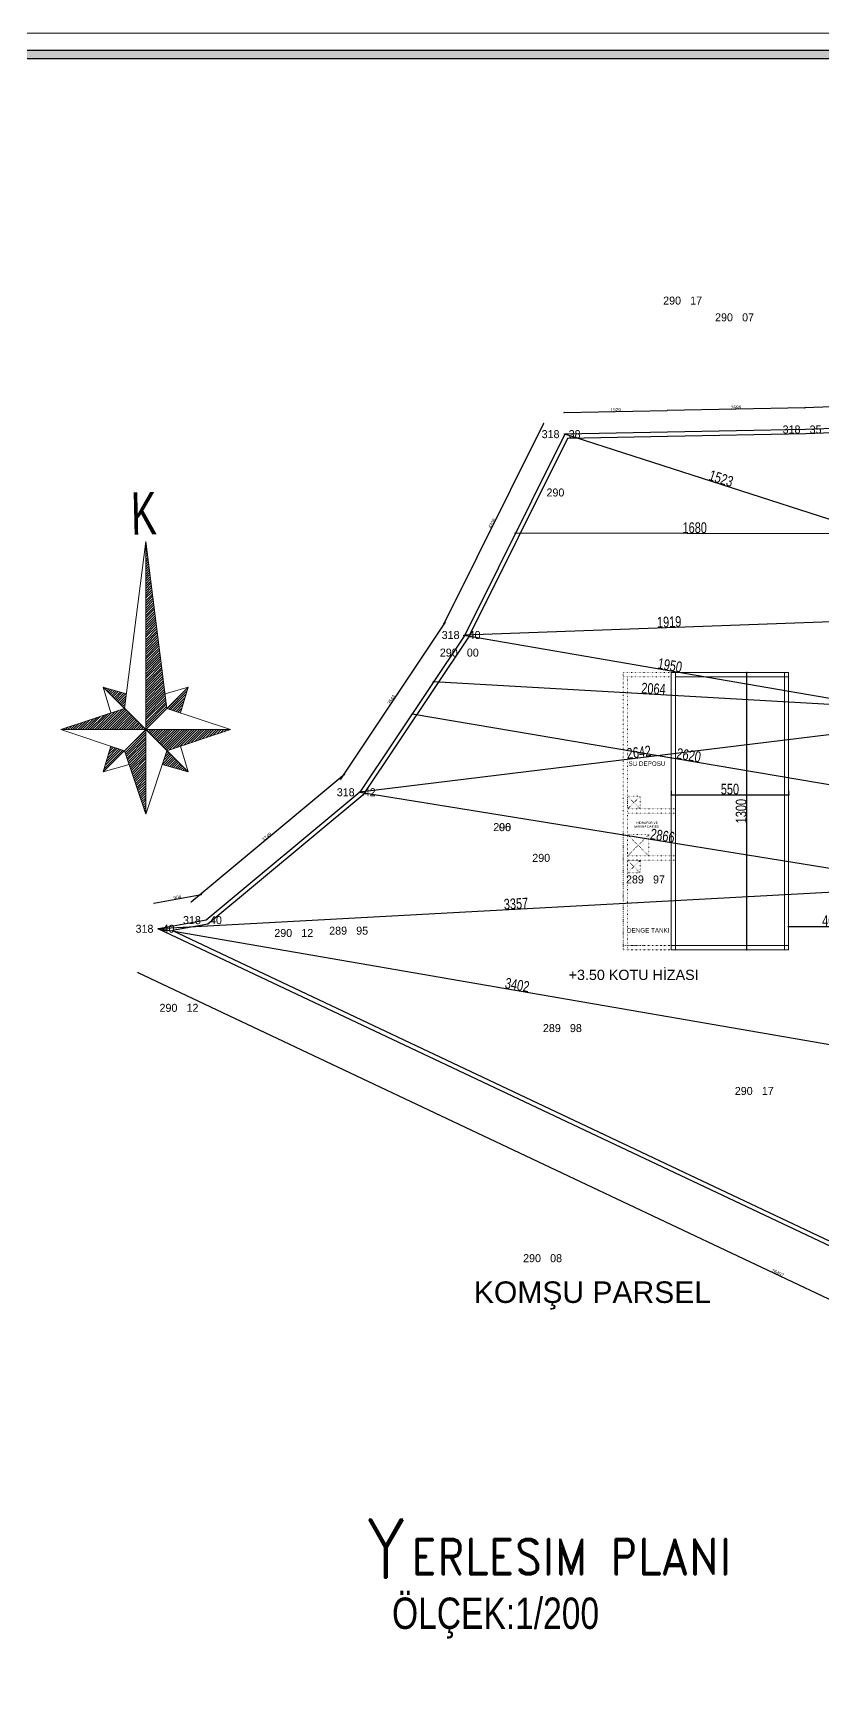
# Model space of a CAD drawing. Extents: x 775040 to 808375, y 4159409 to 4163651.
# Drawn here: x 777824 to 778749, y 4161349 to 4163289 of the extents above; entities that cross this region are included whole.
import ezdxf

# ---------------------------------------------------------------- set-up
doc = ezdxf.new("R2010")
doc.units = 0
doc.header["$MEASUREMENT"] = 0
doc.header["$PDMODE"] = 3
for name, pattern in [('ACAD_ISO03W100', [30, 12, -18]), ('ACAD_ISO07W100', [3, 0, -3]), ('DUZ', [500, 500])]:
    doc.linetypes.add(name, pattern=pattern)
doc.layers.get('0').update_dxf_attribs({"linetype": 'DUZ'})
for name, color, linetype, lineweight in [('KALIN', 30, 'Continuous', 18), ('NKOT', 1, 'Continuous', 0), ('Z_antet', 31, 'Continuous', 30), ('Z_dış ölçü', 115, 'Continuous', 25), ('Z_g4', 4, 'Continuous', 15), ('Z_iç ölçü dikey', 111, 'Continuous', 25), ('Z_iç ölçü yatay', 75, 'Continuous', 20), ('Z_kuzey', 192, 'Continuous', 20), ('Z_yazı', 4, 'Continuous', 20)]:
    doc.layers.add(name, color=color, linetype=linetype, lineweight=lineweight)
doc.layers.add('YAZI', color=3, linetype='Continuous')
doc.styles.add('50', font='swisscl.ttf', dxfattribs={"height": 50})
doc.styles.add('ARIAL', font='ariblk.ttf', dxfattribs={"height": 1})
doc.styles.add('KaanText', font='arial.ttf', dxfattribs={"width": 0.6, "height": 20})
doc.styles.add('OLCU', font='stylu.ttf', dxfattribs={"oblique": 20, "height": 10})
doc.styles.add('ROMAND', font='romand', dxfattribs={"height": 0.006})
doc.styles.add('yazı', font='stylu.ttf', dxfattribs={"width": 0.8})
doc.dimstyles.new('dış ölçü', dxfattribs={"dimtxt": 10, "dimasz": 6, "dimexe": 0, "dimexo": 20, "dimgap": 1, "dimtad": 1, "dimdec": 0, "dimdsep": 46, "dimtxsty": 'OLCU', "dimblk": 'SMALL', "dimcen": 2.5, "dimadec": 0, "dimazin": 0, "dimtfac": 1, "dimtdec": 0, "dimtofl": 0, "dimtmove": 0, "dimatfit": 3, "dimldrblk": 'SMALL', "dimfxl": 0, "dimtolj": 1, "dimtzin": 0, "dimarcsym": 0})
doc.dimstyles.new('ölçü 200', dxfattribs={"dimscale": 4, "dimtxt": 4, "dimasz": 2, "dimexe": 0.1, "dimexo": 0.2, "dimgap": 0.05, "dimtad": 1, "dimdec": 0, "dimlfac": 4, "dimzin": 9, "dimdsep": 46, "dimtxsty": 'Standard', "dimblk1": 'ARCHTICK', "dimblk2": 'ARCHTICK', "dimsah": 1, "dimcen": 0, "dimadec": 0, "dimazin": 0, "dimtfac": 1, "dimtdec": 0, "dimtix": 1, "dimtofl": 0, "dimtmove": 1, "dimatfit": 3, "dimldrblk": 'ARCHTICK', "dimfxl": 0, "dimtolj": 1, "dimtzin": 0, "dimarcsym": 0})

# ---------------------------------------------------------------- blocks, each defined once
blk = doc.blocks.new('_ARCHTICK')
at = {"color": 0, "linetype": 'ByBlock', "const_width": 0.15}
blk.add_lwpolyline([(-0.5, -0.5), (0.5, 0.5)], dxfattribs=at)
blk = doc.blocks.new('*D1246')
at = {"layer": 'Defpoints', "color": 0, "transparency": 16777216}
for p in [(777386.9, 4172001.1), (778894.1, 4171954.5), (777390.6, 4171899)]:
    blk.add_point(p, dxfattribs=at)
at = {"layer": 'Z_iç ölçü yatay', "color": 0, "lineweight": -2, "transparency": 16777216}
for p, q in [((778890.3, 4172056.6), (777386.9, 4172001.1)), ((778890.4, 4172055.6), (778890.3, 4172057)), ((777386.9, 4172000.1), (777386.8, 4172001.5))]:
    blk.add_line(p, q, dxfattribs=at)
at = {"layer": 'Z_iç ölçü yatay', "color": 0, "lineweight": -2, "transparency": 16777216, "xscale": 8, "yscale": 8, "zscale": 8}
for p, rotation in [((778890.3, 4172056.6), 2.112061447285987), ((777386.9, 4172001.1), 182.112061447286)]:
    blk.add_blockref('_ARCHTICK', p, dxfattribs=dict(at, rotation=rotation))
at = {"layer": 'Z_iç ölçü yatay', "color": 0, "transparency": 16777216, "insert": (778138.3, 4172037), "char_height": 16, "attachment_point": 5, "rotation": 2.11206}
blk.add_mtext('\\A1;6018', dxfattribs=at)
blk = doc.blocks.new('*D1248')
at = {"layer": 'Defpoints', "color": 0, "transparency": 16777216}
for p in [(776741.6, 4171988.2), (776743.6, 4171886.5), (777390.6, 4171899)]:
    blk.add_point(p, dxfattribs=at)
at = {"layer": 'Z_iç ölçü yatay', "color": 0, "lineweight": -2, "transparency": 16777216}
for p, q in [((777388.7, 4172000.7), (776741.6, 4171988.2)), ((776741.7, 4171987.2), (776741.6, 4171988.6)), ((777388.7, 4171999.7), (777388.7, 4172001.1))]:
    blk.add_line(p, q, dxfattribs=at)
at = {"layer": 'Z_iç ölçü yatay', "color": 0, "lineweight": -2, "transparency": 16777216, "xscale": 8, "yscale": 8, "zscale": 8}
for p, rotation in [((776741.6, 4171988.2), 181.1062582941619), ((777388.7, 4172000.7), 1.10625829416195)]:
    blk.add_blockref('_ARCHTICK', p, dxfattribs=dict(at, rotation=rotation))
at = {"layer": 'Z_iç ölçü yatay', "color": 0, "transparency": 16777216, "insert": (777065, 4172002.6), "char_height": 16, "attachment_point": 5, "rotation": 1.10626}
blk.add_mtext('\\A1;2589', dxfattribs=at)
blk = doc.blocks.new('*D1249')
at = {"layer": 'Defpoints', "color": 0, "transparency": 16777216}
for p in [(776741.7, 4171987.7), (776261.5, 4171877.2), (776743.6, 4171886.5)]:
    blk.add_point(p, dxfattribs=at)
at = {"layer": 'Z_iç ölçü yatay', "color": 0, "lineweight": -2, "transparency": 16777216}
for p, q in [((776259.5, 4171978.3), (776741.7, 4171987.7)), ((776259.5, 4171977.3), (776259.5, 4171978.7)), ((776741.7, 4171986.7), (776741.6, 4171988.1))]:
    blk.add_line(p, q, dxfattribs=at)
at = {"layer": 'Z_iç ölçü yatay', "color": 0, "lineweight": -2, "transparency": 16777216, "xscale": 8, "yscale": 8, "zscale": 8}
for p, rotation in [((776259.5, 4171978.3), 181.1062582976824), ((776741.7, 4171987.7), 1.106258297682394)]:
    blk.add_blockref('_ARCHTICK', p, dxfattribs=dict(at, rotation=rotation))
at = {"layer": 'Z_iç ölçü yatay', "color": 0, "transparency": 16777216, "insert": (776500.4, 4171991.2), "char_height": 16, "attachment_point": 5, "rotation": 1.10626}
blk.add_mtext('\\A1;1929', dxfattribs=at)
blk = doc.blocks.new('*D1250')
at = {"layer": 'Defpoints', "color": 0, "transparency": 16777216}
for p in [(776261.5, 4171877.2), (775694, 4170985), (775793, 4170935.8)]:
    blk.add_point(p, dxfattribs=at)
at = {"layer": 'Z_iç ölçü yatay', "color": 0, "lineweight": -2, "transparency": 16777216}
for p, q in [((776162.5, 4171926.5), (775694, 4170985)), ((776163.4, 4171926), (776162.2, 4171926.6)), ((775694.9, 4170984.6), (775693.7, 4170985.2))]:
    blk.add_line(p, q, dxfattribs=at)
at = {"layer": 'Z_iç ölçü yatay', "color": 0, "lineweight": -2, "transparency": 16777216, "xscale": 8, "yscale": 8, "zscale": 8}
for p, rotation in [((776162.5, 4171926.5), 63.54218849782173), ((775694, 4170985), 243.5421884978217)]:
    blk.add_blockref('_ARCHTICK', p, dxfattribs=dict(at, rotation=rotation))
at = {"layer": 'Z_iç ölçü yatay', "color": 0, "transparency": 16777216, "insert": (775920.9, 4171459.4), "char_height": 16, "attachment_point": 5, "rotation": 63.54219}
blk.add_mtext('\\A1;4206', dxfattribs=at)
blk = doc.blocks.new('*D1251')
at = {"layer": 'Defpoints', "color": 0, "transparency": 16777216}
for p in [(775793, 4170935.8), (775210.7, 4170259.7), (775301.5, 4170199.1)]:
    blk.add_point(p, dxfattribs=at)
at = {"layer": 'Z_iç ölçü yatay', "color": 0, "lineweight": -2, "transparency": 16777216}
for p, q in [((775702.2, 4170996.4), (775210.7, 4170259.7)), ((775703, 4170995.8), (775701.8, 4170996.6)), ((775211.5, 4170259.1), (775210.3, 4170259.9))]:
    blk.add_line(p, q, dxfattribs=at)
at = {"layer": 'Z_iç ölçü yatay', "color": 0, "lineweight": -2, "transparency": 16777216, "xscale": 8, "yscale": 8, "zscale": 8}
for p, rotation in [((775702.2, 4170996.4), 56.29064359855311), ((775210.7, 4170259.7), 236.2906435985531)]:
    blk.add_blockref('_ARCHTICK', p, dxfattribs=dict(at, rotation=rotation))
at = {"layer": 'Z_iç ölçü yatay', "color": 0, "transparency": 16777216, "insert": (775449.6, 4170632.6), "char_height": 16, "attachment_point": 5, "rotation": 56.29064}
blk.add_mtext('\\A1;3543', dxfattribs=at)
blk = doc.blocks.new('*D1252')
at = {"layer": 'Defpoints', "color": 0, "transparency": 16777216}
for p in [(775301.5, 4170199.1), (774510.7, 4169684.1), (774580.9, 4169599.7)]:
    blk.add_point(p, dxfattribs=at)
at = {"layer": 'Z_iç ölçü yatay', "color": 0, "lineweight": -2, "transparency": 16777216}
for p, q in [((775231.3, 4170283.5), (774510.7, 4169684.1)), ((775231.9, 4170282.7), (775231, 4170283.8)), ((774511.4, 4169683.3), (774510.5, 4169684.4))]:
    blk.add_line(p, q, dxfattribs=at)
at = {"layer": 'Z_iç ölçü yatay', "color": 0, "lineweight": -2, "transparency": 16777216, "xscale": 8, "yscale": 8, "zscale": 8}
for p, rotation in [((775231.3, 4170283.5), 39.75628634821316), ((774510.7, 4169684.1), 219.7562863482131)]:
    blk.add_blockref('_ARCHTICK', p, dxfattribs=dict(at, rotation=rotation))
at = {"layer": 'Z_iç ölçü yatay', "color": 0, "transparency": 16777216, "insert": (774865.8, 4169990.1), "char_height": 16, "attachment_point": 5, "rotation": 39.75629}
blk.add_mtext('\\A1;3749', dxfattribs=at)
blk = doc.blocks.new('*D1253')
at = {"layer": 'Defpoints', "color": 0, "transparency": 16777216}
for p in [(774337, 4169678.1), (774358.6, 4169559.2), (774580.9, 4169599.7)]:
    blk.add_point(p, dxfattribs=at)
at = {"layer": 'Z_iç ölçü yatay', "color": 0, "lineweight": -2, "transparency": 16777216}
for p, q in [((774559.3, 4169718.6), (774337, 4169678.1)), ((774559.4, 4169717.6), (774559.2, 4169719)), ((774337.2, 4169677.2), (774336.9, 4169678.5))]:
    blk.add_line(p, q, dxfattribs=at)
at = {"layer": 'Z_iç ölçü yatay', "color": 0, "lineweight": -2, "transparency": 16777216, "xscale": 8, "yscale": 8, "zscale": 8}
for p, rotation in [((774337, 4169678.1), 190.3202679334429), ((774559.3, 4169718.6), 10.32026793344293)]:
    blk.add_blockref('_ARCHTICK', p, dxfattribs=dict(at, rotation=rotation))
at = {"layer": 'Z_iç ölçü yatay', "color": 0, "transparency": 16777216, "insert": (774446.7, 4169706.4), "char_height": 16, "attachment_point": 5, "rotation": 10.32027}
blk.add_mtext('\\A1;904', dxfattribs=at)
blk = doc.blocks.new('*D1254')
at = {"layer": 'Defpoints', "color": 0, "transparency": 16777216}
for p in [(774358.6, 4169559.2), (780347.9, 4166729.3), (780250.9, 4166524.1)]:
    blk.add_point(p, dxfattribs=at)
at = {"layer": 'Z_iç ölçü yatay', "color": 0, "lineweight": -2, "transparency": 16777216}
for p, q in [((774262.1, 4169355), (774261.5, 4169353.7)), ((774261.7, 4169354.1), (780250.9, 4166524.1)), ((780251.4, 4166525), (780250.8, 4166523.8))]:
    blk.add_line(p, q, dxfattribs=at)
at = {"layer": 'Z_iç ölçü yatay', "color": 0, "lineweight": -2, "transparency": 16777216, "xscale": 8, "yscale": 8, "zscale": 8}
for p, rotation in [((774261.7, 4169354.1), 154.7091750092404), ((780250.9, 4166524.1), 334.7091750092404)]:
    blk.add_blockref('_ARCHTICK', p, dxfattribs=dict(at, rotation=rotation))
at = {"layer": 'Z_iç ölçü yatay', "color": 0, "transparency": 16777216, "insert": (777259.8, 4167946.5), "char_height": 16, "attachment_point": 5, "rotation": 334.70918}
blk.add_mtext('\\A1;26497', dxfattribs=at)
blk = doc.blocks.new('_Small')
at = {"color": 0, "linetype": 'ByBlock', "lineweight": -2}
blk.add_circle((0, 0), 0.25, dxfattribs=at)
blk = doc.blocks.new('*D1197')
at = {"layer": 'Defpoints', "color": 0, "transparency": 16777216}
for p in [(776030.6, 4171413.3), (776030.6, 4171413.3), (777710.9, 4171410.5)]:
    blk.add_point(p, dxfattribs=at)
at = {"layer": 'Z_iç ölçü yatay', "color": 0, "lineweight": -2, "transparency": 16777216}
blk.add_line((777710.9, 4171410.5), (776030.6, 4171413.3), dxfattribs=at)
at = {"layer": 'Z_iç ölçü yatay', "color": 0, "lineweight": -2, "transparency": 16777216, "xscale": 6, "yscale": 6, "zscale": 6}
for p, rotation in [((776030.6, 4171413.3), 179.9050715452676), ((777710.9, 4171410.5), 359.9050715452676)]:
    blk.add_blockref('_Small', p, dxfattribs=dict(at, rotation=rotation))
at = {"layer": 'Z_iç ölçü yatay', "color": 0, "transparency": 16777216, "insert": (776870.8, 4171438.5), "char_height": 50, "attachment_point": 5, "rotation": 359.90507, "style": '50'}
blk.add_mtext('\\A1;1680', dxfattribs=at)
blk = doc.blocks.new('*D1198')
at = {"layer": 'Defpoints', "color": 0, "transparency": 16777216}
for p in [(776261.5, 4171877.2), (776261.5, 4171877.2), (777711.3, 4171410.5)]:
    blk.add_point(p, dxfattribs=at)
at = {"layer": 'Z_iç ölçü yatay', "color": 0, "lineweight": -2, "transparency": 16777216}
blk.add_line((777711.3, 4171410.5), (776261.5, 4171877.2), dxfattribs=at)
at = {"layer": 'Z_iç ölçü yatay', "color": 0, "lineweight": -2, "transparency": 16777216, "xscale": 6, "yscale": 6, "zscale": 6}
for p, rotation in [((776261.5, 4171877.2), 162.1565153659036), ((777711.3, 4171410.5), 342.1565153659036)]:
    blk.add_blockref('_Small', p, dxfattribs=dict(at, rotation=rotation))
at = {"layer": 'Z_iç ölçü yatay', "color": 0, "transparency": 16777216, "insert": (776994.6, 4171669.2), "char_height": 50, "attachment_point": 5, "rotation": 342.15652, "style": '50'}
blk.add_mtext('\\A1;1523', dxfattribs=at)
blk = doc.blocks.new('*D1199')
at = {"layer": 'Defpoints', "color": 0, "transparency": 16777216}
for p in [(777710.9, 4171005.5), (775793, 4170935.8), (775793, 4170935.8)]:
    blk.add_point(p, dxfattribs=at)
at = {"layer": 'Z_iç ölçü yatay', "color": 0, "lineweight": -2, "transparency": 16777216}
blk.add_line((777710.9, 4171005.5), (775793, 4170935.8), dxfattribs=at)
at = {"layer": 'Z_iç ölçü yatay', "color": 0, "lineweight": -2, "transparency": 16777216, "xscale": 6, "yscale": 6, "zscale": 6}
for p, rotation in [((777710.9, 4171005.5), 2.08131294132234), ((775793, 4170935.8), 182.0813129413224)]:
    blk.add_blockref('_Small', p, dxfattribs=dict(at, rotation=rotation))
at = {"layer": 'Z_iç ölçü yatay', "color": 0, "transparency": 16777216, "insert": (776751, 4170997.2), "char_height": 50, "attachment_point": 5, "rotation": 2.08131, "style": '50'}
blk.add_mtext('\\A1;1919', dxfattribs=at)
blk = doc.blocks.new('*D1200')
at = {"layer": 'Defpoints', "color": 0, "transparency": 16777216}
for p in [(775789.1, 4170931.7), (775789.4, 4170933.2), (777710.9, 4170600.5)]:
    blk.add_point(p, dxfattribs=at)
at = {"layer": 'Z_iç ölçü yatay', "color": 0, "lineweight": -2, "transparency": 16777216}
blk.add_line((777711.2, 4170602), (775789.4, 4170933.2), dxfattribs=at)
at = {"layer": 'Z_iç ölçü yatay', "color": 0, "lineweight": -2, "transparency": 16777216, "xscale": 6, "yscale": 6, "zscale": 6}
for p, rotation in [((775789.4, 4170933.2), 170.2231297626319), ((777711.2, 4170602), 350.2231297626319)]:
    blk.add_blockref('_Small', p, dxfattribs=dict(at, rotation=rotation))
at = {"layer": 'Z_iç ölçü yatay', "color": 0, "transparency": 16777216, "insert": (776754.8, 4170793.8), "char_height": 50, "attachment_point": 5, "rotation": 350.22313, "style": '50'}
blk.add_mtext('\\A1;1950', dxfattribs=at)
blk = doc.blocks.new('*D1201')
at = {"layer": 'Defpoints', "color": 0, "transparency": 16777216}
for p in [(775646.2, 4170715.9), (775646.2, 4170715.9), (777706.6, 4170598.8)]:
    blk.add_point(p, dxfattribs=at)
at = {"layer": 'Z_iç ölçü yatay', "color": 0, "lineweight": -2, "transparency": 16777216}
blk.add_line((777706.6, 4170598.8), (775646.2, 4170715.9), dxfattribs=at)
at = {"layer": 'Z_iç ölçü yatay', "color": 0, "lineweight": -2, "transparency": 16777216, "xscale": 6, "yscale": 6, "zscale": 6}
for p, rotation in [((775646.2, 4170715.9), 176.7474722852964), ((777706.6, 4170598.8), 356.7474722852964)]:
    blk.add_blockref('_Small', p, dxfattribs=dict(at, rotation=rotation))
at = {"layer": 'Z_iç ölçü yatay', "color": 0, "transparency": 16777216, "insert": (776677.9, 4170683.9), "char_height": 50, "attachment_point": 5, "rotation": 356.74747, "style": '50'}
blk.add_mtext('\\A1;2064', dxfattribs=at)
blk = doc.blocks.new('*D1202')
at = {"layer": 'Defpoints', "color": 0, "transparency": 16777216}
for p in [(777923.4, 4170520.5), (775301.5, 4170199.1), (775301.5, 4170199.1)]:
    blk.add_point(p, dxfattribs=at)
at = {"layer": 'Z_iç ölçü yatay', "color": 0, "lineweight": -2, "transparency": 16777216}
blk.add_line((777923.4, 4170520.5), (775301.5, 4170199.1), dxfattribs=at)
at = {"layer": 'Z_iç ölçü yatay', "color": 0, "lineweight": -2, "transparency": 16777216, "xscale": 6, "yscale": 6, "zscale": 6}
for p, rotation in [((777923.4, 4170520.5), 6.988973650635372), ((775301.5, 4170199.1), 186.9889736506354)]:
    blk.add_blockref('_Small', p, dxfattribs=dict(at, rotation=rotation))
at = {"layer": 'Z_iç ölçü yatay', "color": 0, "transparency": 16777216, "insert": (776609.2, 4170386.2), "char_height": 50, "attachment_point": 5, "rotation": 6.98897, "style": '50'}
blk.add_mtext('\\A1;2642', dxfattribs=at)
blk = doc.blocks.new('*D1203')
at = {"layer": 'Defpoints', "color": 0, "transparency": 16777216}
for p in [(775301.2, 4170198.3), (775301.4, 4170199.5), (778130.9, 4169740.5)]:
    blk.add_point(p, dxfattribs=at)
at = {"layer": 'Z_iç ölçü yatay', "color": 0, "lineweight": -2, "transparency": 16777216}
blk.add_line((778130.7, 4169739.3), (775301.2, 4170198.3), dxfattribs=at)
at = {"layer": 'Z_iç ölçü yatay', "color": 0, "lineweight": -2, "transparency": 16777216, "xscale": 6, "yscale": 6, "zscale": 6}
for p, rotation in [((775301.2, 4170198.3), 170.7863126378747), ((778130.7, 4169739.3), 350.7863126378747)]:
    blk.add_blockref('_Small', p, dxfattribs=dict(at, rotation=rotation))
at = {"layer": 'Z_iç ölçü yatay', "color": 0, "transparency": 16777216, "insert": (776720.2, 4169995), "char_height": 50, "attachment_point": 5, "rotation": 350.78631, "style": '50'}
blk.add_mtext('\\A1;2866', dxfattribs=at)
blk = doc.blocks.new('*D1204')
at = {"layer": 'Defpoints', "color": 0, "transparency": 16777216}
for p in [(775546.7, 4170564.5), (775547.2, 4170567.4), (778130.9, 4170130.5)]:
    blk.add_point(p, dxfattribs=at)
at = {"layer": 'Z_iç ölçü yatay', "color": 0, "lineweight": -2, "transparency": 16777216}
blk.add_line((778130.4, 4170127.6), (775546.7, 4170564.5), dxfattribs=at)
at = {"layer": 'Z_iç ölçü yatay', "color": 0, "lineweight": -2, "transparency": 16777216, "xscale": 6, "yscale": 6, "zscale": 6}
for p, rotation in [((775546.7, 4170564.5), 170.4013831808883), ((778130.4, 4170127.6), 350.4013831808883)]:
    blk.add_blockref('_Small', p, dxfattribs=dict(at, rotation=rotation))
at = {"layer": 'Z_iç ölçü yatay', "color": 0, "transparency": 16777216, "insert": (776843, 4170372.3), "char_height": 50, "attachment_point": 5, "rotation": 350.40138, "style": '50'}
blk.add_mtext('\\A1;2620', dxfattribs=at)
blk = doc.blocks.new('*D1205')
at = {"layer": 'Defpoints', "color": 0, "transparency": 16777216}
for p in [(777710.9, 4169740.5), (774358.6, 4169559.2), (774358.6, 4169559.2)]:
    blk.add_point(p, dxfattribs=at)
at = {"layer": 'Z_iç ölçü yatay', "color": 0, "lineweight": -2, "transparency": 16777216}
blk.add_line((777710.9, 4169740.5), (774358.6, 4169559.2), dxfattribs=at)
at = {"layer": 'Z_iç ölçü yatay', "color": 0, "lineweight": -2, "transparency": 16777216, "xscale": 6, "yscale": 6, "zscale": 6}
for p, rotation in [((777710.9, 4169740.5), 3.095714056865608), ((774358.6, 4169559.2), 183.0957140568657)]:
    blk.add_blockref('_Small', p, dxfattribs=dict(at, rotation=rotation))
at = {"layer": 'Z_iç ölçü yatay', "color": 0, "transparency": 16777216, "insert": (776033.3, 4169676.5), "char_height": 50, "attachment_point": 5, "rotation": 3.09571, "style": '50'}
blk.add_mtext('\\A1;3357', dxfattribs=at)
blk = doc.blocks.new('*D1206')
at = {"layer": 'Defpoints', "color": 0, "transparency": 16777216}
for p in [(774358.5, 4169559.1), (774358.6, 4169559.6), (777710.9, 4168980.5)]:
    blk.add_point(p, dxfattribs=at)
at = {"layer": 'Z_iç ölçü yatay', "color": 0, "lineweight": -2, "transparency": 16777216}
blk.add_line((777710.8, 4168980), (774358.5, 4169559.1), dxfattribs=at)
at = {"layer": 'Z_iç ölçü yatay', "color": 0, "lineweight": -2, "transparency": 16777216, "xscale": 6, "yscale": 6, "zscale": 6}
for p, rotation in [((774358.5, 4169559.1), 170.1990769017392), ((777710.8, 4168980), 350.1990769017392)]:
    blk.add_blockref('_Small', p, dxfattribs=dict(at, rotation=rotation))
at = {"layer": 'Z_iç ölçü yatay', "color": 0, "transparency": 16777216, "insert": (776039.2, 4169295.8), "char_height": 50, "attachment_point": 5, "rotation": 350.19908, "style": '50'}
blk.add_mtext('\\A1;3402', dxfattribs=at)
blk = doc.blocks.new('*D1243')
at = {"layer": 'Defpoints', "color": 0, "transparency": 16777216}
for p in [(777310.9, 4169546.6), (777710.9, 4169570.1), (777710.9, 4169551.6)]:
    blk.add_point(p, dxfattribs=at)
at = {"layer": 'Z_iç ölçü yatay', "color": 0, "lineweight": -2, "transparency": 16777216}
for p, q in [((777310.9, 4169566.6), (777310.9, 4169570.1)), ((777310.9, 4169570.1), (777710.9, 4169570.1))]:
    blk.add_line(p, q, dxfattribs=at)
at = {"layer": 'Z_iç ölçü yatay', "color": 0, "lineweight": -2, "transparency": 16777216, "xscale": 6, "yscale": 6, "zscale": 6, "rotation": 180}
blk.add_blockref('_Small', (777310.9, 4169570.1), dxfattribs=at)
at = {"layer": 'Z_iç ölçü yatay', "color": 0, "lineweight": -2, "transparency": 16777216, "xscale": 6, "yscale": 6, "zscale": 6}
blk.add_blockref('_Small', (777710.9, 4169570.1), dxfattribs=at)
at = {"layer": 'Z_iç ölçü yatay', "color": 0, "transparency": 16777216, "insert": (777510.9, 4169596.7), "char_height": 50, "attachment_point": 5, "style": '50'}
blk.add_mtext('\\A1;400', dxfattribs=at)
blk = doc.blocks.new('*D1244')
at = {"layer": 'Defpoints', "color": 0, "transparency": 16777216}
for p in [(777115.2, 4170760.5), (777115.2, 4170760.5), (777115.2, 4169460.5)]:
    blk.add_point(p, dxfattribs=at)
at = {"layer": 'Z_iç ölçü yatay', "color": 0, "lineweight": -2, "transparency": 16777216}
blk.add_line((777115.2, 4169460.5), (777115.2, 4170760.5), dxfattribs=at)
at = {"layer": 'Z_iç ölçü yatay', "color": 0, "lineweight": -2, "transparency": 16777216, "xscale": 6, "yscale": 6, "zscale": 6}
for p, rotation in [((777115.2, 4170760.5), 90), ((777115.2, 4169460.5), 270)]:
    blk.add_blockref('_Small', p, dxfattribs=dict(at, rotation=rotation))
at = {"layer": 'Z_iç ölçü yatay', "color": 0, "transparency": 16777216, "insert": (777088.6, 4170110.5), "char_height": 50, "attachment_point": 5, "rotation": 90, "style": '50'}
blk.add_mtext('\\A1;1300', dxfattribs=at)
blk = doc.blocks.new('*D1245')
at = {"layer": 'Defpoints', "color": 0, "transparency": 16777216}
for p in [(776760.9, 4170225.6), (777310.9, 4170225.6), (777310.9, 4170186.7)]:
    blk.add_point(p, dxfattribs=at)
at = {"layer": 'Z_iç ölçü yatay', "color": 0, "lineweight": -2, "transparency": 16777216}
for p, q in [((776760.9, 4170205.6), (776760.9, 4170186.7)), ((776760.9, 4170186.7), (777310.9, 4170186.7)), ((777310.9, 4170205.6), (777310.9, 4170186.7))]:
    blk.add_line(p, q, dxfattribs=at)
at = {"layer": 'Z_iç ölçü yatay', "color": 0, "lineweight": -2, "transparency": 16777216, "xscale": 6, "yscale": 6, "zscale": 6, "rotation": 180}
blk.add_blockref('_Small', (776760.9, 4170186.7), dxfattribs=at)
at = {"layer": 'Z_iç ölçü yatay', "color": 0, "lineweight": -2, "transparency": 16777216, "xscale": 6, "yscale": 6, "zscale": 6}
blk.add_blockref('_Small', (777310.9, 4170186.7), dxfattribs=at)
at = {"layer": 'Z_iç ölçü yatay', "color": 0, "transparency": 16777216, "insert": (777035.9, 4170213.3), "char_height": 50, "attachment_point": 5, "style": '50'}
blk.add_mtext('\\A1;550', dxfattribs=at)
blk = doc.blocks.new('GRSGFDS')
at = {"layer": 'Z_kuzey', "ltscale": 3}
for p, q in [((32907.4, 7864.9), (32952.6, 8159.4)), ((32952.6, 8159.4), (32940, 7676.4)), ((32952.4, 8153.5), (32953.1, 8154.2)), ((32952.5, 8157.9), (32952.7, 8158)), ((32952.6, 8159.4), (32982.4, 7862.9)), ((32951.6, 8123.4), (32955.8, 8127.3)), ((32951.7, 8127.7), (32955.4, 8131.2)), ((32951.8, 8132), (32955, 8135)), ((32952, 8136.3), (32954.6, 8138.9)), ((32952.1, 8140.6), (32954.2, 8142.7)), ((32952.2, 8144.9), (32953.9, 8146.5)), ((32952.3, 8149.2), (32953.5, 8150.4)), ((32950.7, 8088.9), (32958.9, 8096.7)), ((32950.8, 8093.2), (32958.5, 8100.5)), ((32951, 8097.5), (32958.1, 8104.3)), ((32951.1, 8101.8), (32957.7, 8108.2)), ((32951.2, 8106.2), (32957.3, 8112)), ((32951.3, 8110.5), (32956.9, 8115.8)), ((32951.4, 8114.8), (32956.6, 8119.7)), ((32951.5, 8119.1), (32956.2, 8123.5)), ((32949.8, 8054.5), (32962, 8066)), ((32949.9, 8058.8), (32961.6, 8069.8)), ((32950.1, 8063.1), (32961.2, 8073.6)), ((32950.2, 8067.4), (32960.8, 8077.5)), ((32950.3, 8071.7), (32960.4, 8081.3)), ((32950.4, 8076), (32960, 8085.2)), ((32950.5, 8080.3), (32959.6, 8089)), ((32950.6, 8084.6), (32959.3, 8092.8)), ((32949, 8024.3), (32964.7, 8039.1)), ((32949.2, 8028.6), (32964.3, 8043)), ((32949.3, 8032.9), (32963.9, 8046.8)), ((32949.4, 8037.2), (32963.5, 8050.6)), ((32949.5, 8041.5), (32963.1, 8054.5)), ((32949.6, 8045.8), (32962.7, 8058.3)), ((32949.7, 8050.2), (32962.3, 8062.1)), ((32948.1, 7989.8), (32967.7, 8008.4)), ((32948.3, 7994.1), (32967.4, 8012.3)), ((32948.4, 7998.5), (32967, 8016.1)), ((32948.5, 8002.8), (32966.6, 8019.9)), ((32948.6, 8007.1), (32966.2, 8023.8)), ((32948.7, 8011.4), (32965.8, 8027.6)), ((32948.8, 8015.7), (32965.4, 8031.5)), ((32948.9, 8020), (32965, 8035.3)), ((32947.3, 7955.4), (32970.8, 7977.7)), ((32947.4, 7959.7), (32970.4, 7981.6)), ((32947.5, 7964), (32970.1, 7985.4)), ((32947.6, 7968.3), (32969.7, 7989.3)), ((32947.7, 7972.6), (32969.3, 7993.1)), ((32947.8, 7976.9), (32968.9, 7996.9)), ((32947.9, 7981.2), (32968.5, 8000.8)), ((32948, 7985.5), (32968.1, 8004.6)), ((32946.5, 7925.2), (32973.5, 7950.9)), ((32946.6, 7929.5), (32973.1, 7954.7)), ((32946.7, 7933.8), (32972.8, 7958.6)), ((32946.8, 7938.1), (32972.4, 7962.4)), ((32946.9, 7942.4), (32972, 7966.2)), ((32947, 7946.8), (32971.6, 7970.1)), ((32947.1, 7951.1), (32971.2, 7973.9)), ((32945.6, 7890.7), (32976.6, 7920.2)), ((32945.7, 7895.1), (32976.2, 7924)), ((32945.8, 7899.4), (32975.8, 7927.9)), ((32945.9, 7903.7), (32975.5, 7931.7)), ((32946, 7908), (32975.1, 7935.6)), ((32946.1, 7912.3), (32974.7, 7939.4)), ((32946.2, 7916.6), (32974.3, 7943.2)), ((32946.4, 7920.9), (32973.9, 7947.1)), ((32943.9, 7826.4), (32870.8, 7903.4)), ((32883, 7857.5), (32870.8, 7903.4)), ((32870.8, 7903.4), (32911.3, 7890.4)), ((32872.7, 7901.4), (32873.8, 7902.4)), ((32874.8, 7899.2), (32877.1, 7901.4)), ((32876.9, 7897), (32880.4, 7900.3)), ((32879, 7894.8), (32883.7, 7899.2)), ((32881.1, 7892.6), (32887, 7898.2)), ((32883.2, 7890.4), (32890.3, 7897.1)), ((32885.3, 7888.1), (32893.6, 7896)), ((32887.4, 7885.9), (32896.9, 7895)), ((32889.5, 7883.7), (32900.2, 7893.9)), ((32891.6, 7881.5), (32903.5, 7892.9)), ((32893.7, 7879.3), (32906.8, 7891.8)), ((32895.8, 7877.1), (32910.1, 7890.7)), ((33020.8, 7899.5), (32943.9, 7826.4)), ((32944.7, 7856.3), (32979.7, 7889.5)), ((32944.8, 7860.6), (32979.3, 7893.4)), ((32944.9, 7864.9), (32978.9, 7897.2)), ((32945, 7869.2), (32978.5, 7901)), ((32945.1, 7873.5), (32978.2, 7904.9)), ((32945.2, 7877.8), (32977.8, 7908.7)), ((32945.3, 7882.1), (32977.4, 7912.5)), ((32945.5, 7886.4), (32977, 7916.4)), ((32979.8, 7888.6), (33020.8, 7899.5)), ((32982.6, 7862.9), (33020.7, 7899.1)), ((32985.8, 7861.7), (33018.8, 7893)), ((33020.8, 7899.5), (33006.3, 7854.3)), ((32793.9, 7830.3), (32907.4, 7864.9)), ((32858, 7828.6), (32890.9, 7859.9)), ((32862.3, 7828.5), (32897.4, 7861.9)), ((32866.6, 7828.4), (32904, 7863.8)), ((32870.9, 7828.3), (32908.4, 7863.8)), ((32875.3, 7828.2), (32910.5, 7861.6)), ((32897.9, 7874.9), (32910.8, 7887.1)), ((32900, 7872.7), (32910, 7882.2)), ((32902.1, 7870.5), (32909.3, 7877.3)), ((32904.2, 7868.3), (32908.5, 7872.4)), ((32906.3, 7866), (32907.8, 7867.5)), ((32944, 7830.4), (32982, 7866.5)), ((32944.1, 7834.7), (32981.6, 7870.3)), ((32944.2, 7839), (32981.2, 7874.2)), ((32944.3, 7843.4), (32980.9, 7878)), ((32944.5, 7847.7), (32980.5, 7881.9)), ((32944.6, 7852), (32980.1, 7885.7)), ((32982.4, 7862.9), (33093.9, 7822.5)), ((32989, 7860.5), (33016.8, 7887)), ((32992.2, 7859.4), (33014.9, 7880.9)), ((32995.4, 7858.2), (33012.9, 7874.9)), ((32998.6, 7857), (33011, 7868.8)), ((33001.8, 7855.9), (33009.1, 7862.8)), ((32797.7, 7830.2), (32799.7, 7832.1)), ((32802, 7830.1), (32806.2, 7834.1)), ((32806.3, 7830), (32812.7, 7836)), ((32810.6, 7829.9), (32819.2, 7838)), ((32814.9, 7829.8), (32825.7, 7840)), ((32819.2, 7829.7), (32832.2, 7842)), ((32823.6, 7829.5), (32838.8, 7844)), ((32827.9, 7829.4), (32845.3, 7846)), ((32832.2, 7829.3), (32851.8, 7848)), ((32836.5, 7829.2), (32858.3, 7849.9)), ((32840.8, 7829.1), (32864.8, 7851.9)), ((32845.1, 7829), (32871.4, 7853.9)), ((32849.4, 7828.9), (32877.9, 7855.9)), ((32853.7, 7828.8), (32884.4, 7857.9)), ((32879.6, 7828.1), (32912.6, 7859.4)), ((32883.9, 7828), (32914.7, 7857.2)), ((32888.2, 7827.9), (32916.8, 7855)), ((32892.5, 7827.7), (32918.9, 7852.8)), ((32896.8, 7827.6), (32921, 7850.6)), ((32901.1, 7827.5), (32923.1, 7848.4)), ((32905.4, 7827.4), (32925.2, 7846.2)), ((32909.7, 7827.3), (32927.3, 7843.9)), ((32914, 7827.2), (32929.4, 7841.7)), ((32918.3, 7827.1), (32931.4, 7839.5)), ((32922.6, 7827), (32933.5, 7837.3)), ((32927, 7826.8), (32935.6, 7835.1)), ((32931.3, 7826.7), (32937.7, 7832.9)), ((32935.6, 7826.6), (32939.8, 7830.7)), ((33005, 7854.7), (33007.1, 7856.7)), ((32793.9, 7830.3), (33093.9, 7822.5)), ((32905.4, 7789.9), (32793.9, 7830.3)), ((32866.9, 7753.4), (32943.9, 7826.4)), ((32905.5, 7789.7), (32943.9, 7826.1)), ((32906.5, 7786.4), (32943.8, 7821.8)), ((32907.5, 7783.1), (32943.7, 7817.5)), ((32908.5, 7779.9), (32943.6, 7813.2)), ((32909.5, 7776.6), (32943.4, 7808.9)), ((32910.5, 7773.4), (32943.3, 7804.6)), ((32939.9, 7826.5), (32941.9, 7828.5)), ((32943.9, 7826.4), (33016.9, 7749.5)), ((32944, 7826.3), (32944.2, 7826.4)), ((32946.1, 7824), (32948.5, 7826.3)), ((32948.2, 7821.8), (32952.8, 7826.2)), ((32950.3, 7819.6), (32957.1, 7826.1)), ((32952.4, 7817.4), (32961.4, 7826)), ((32954.5, 7815.2), (32965.7, 7825.8)), ((32956.6, 7813), (32970, 7825.7)), ((32958.7, 7810.8), (32974.3, 7825.6)), ((32960.8, 7808.6), (32978.7, 7825.5)), ((32962.9, 7806.4), (32983, 7825.4)), ((32965, 7804.2), (32987.3, 7825.3)), ((32967.1, 7801.9), (32991.6, 7825.2)), ((32969.2, 7799.7), (32995.9, 7825.1)), ((32971.3, 7797.5), (33000.2, 7824.9)), ((32973.4, 7795.3), (33004.5, 7824.8)), ((32975.5, 7793.1), (33008.8, 7824.7)), ((32977.6, 7790.9), (33013.1, 7824.6)), ((32979.7, 7788.7), (33017.4, 7824.5)), ((33093.9, 7822.5), (32980.4, 7787.9)), ((32984.7, 7789.2), (33021.7, 7824.4)), ((32991.2, 7791.2), (33026, 7824.3)), ((32997.8, 7793.2), (33030.4, 7824.2)), ((33004.3, 7795.2), (33034.7, 7824)), ((33010.8, 7797.2), (33039, 7823.9)), ((33017.3, 7799.2), (33043.3, 7823.8)), ((33023.8, 7801.2), (33047.6, 7823.7)), ((33030.3, 7803.1), (33051.9, 7823.6)), ((33036.9, 7805.1), (33056.2, 7823.5)), ((33043.4, 7807.1), (33060.5, 7823.4)), ((33049.9, 7809.1), (33064.8, 7823.3)), ((33056.4, 7811.1), (33069.1, 7823.2)), ((33062.9, 7813.1), (33073.4, 7823)), ((33069.5, 7815.1), (33077.7, 7822.9)), ((33076, 7817), (33082.1, 7822.8)), ((33082.5, 7819), (33086.4, 7822.7)), ((33089, 7821), (33090.7, 7822.6)), ((32866.9, 7753.4), (32881.5, 7798.6)), ((32868.8, 7759), (32902.4, 7791)), ((32870.7, 7765), (32899.2, 7792.1)), ((32872.6, 7771.1), (32896, 7793.3)), ((32874.6, 7777.1), (32892.8, 7794.5)), ((32876.5, 7783.2), (32889.6, 7795.6)), ((32878.5, 7789.2), (32886.4, 7796.8)), ((32880.4, 7795.3), (32883.2, 7797.9)), ((32940, 7676.4), (32905.4, 7789.9)), ((32911.4, 7770.1), (32943.2, 7800.3)), ((32912.4, 7766.9), (32943.1, 7796)), ((32913.4, 7763.6), (32943, 7791.7)), ((32914.4, 7760.3), (32942.9, 7787.3)), ((32915.4, 7757.1), (32942.8, 7783)), ((32916.4, 7753.8), (32942.7, 7778.7)), ((32917.4, 7750.6), (32942.5, 7774.4)), ((32980.4, 7787.9), (32940, 7676.4)), ((32971.9, 7764.5), (32988.1, 7779.8)), ((32974.2, 7770.9), (32986, 7782.1)), ((32974.8, 7763), (32990.2, 7777.6)), ((32976.6, 7777.3), (32983.9, 7784.3)), ((32978.1, 7761.9), (32992.3, 7775.4)), ((32978.9, 7783.7), (32981.8, 7786.5)), ((32981.4, 7760.9), (32994.4, 7773.2)), ((33004.8, 7795.4), (33016.9, 7749.5)), ((32912.8, 7765.5), (32866.9, 7753.4)), ((32918.4, 7747.3), (32942.4, 7770.1)), ((32919.4, 7744), (32942.3, 7765.8)), ((32920.4, 7740.8), (32942.2, 7761.5)), ((32921.4, 7737.5), (32942.1, 7757.2)), ((32922.4, 7734.3), (32942, 7752.9)), ((32923.4, 7731), (32941.9, 7748.6)), ((32924.4, 7727.7), (32941.8, 7744.3)), ((33016.9, 7749.5), (32971.7, 7764)), ((32984.7, 7759.8), (32996.5, 7771)), ((32988, 7758.8), (32998.6, 7768.8)), ((32991.3, 7757.7), (33000.7, 7766.6)), ((32994.6, 7756.6), (33002.8, 7764.4)), ((32997.9, 7755.6), (33004.9, 7762.2)), ((33001.2, 7754.5), (33007, 7760)), ((33004.5, 7753.4), (33009.1, 7757.7)), ((33007.9, 7752.4), (33011.2, 7755.5)), ((33011.2, 7751.3), (33013.3, 7753.3)), ((33014.5, 7750.3), (33015.4, 7751.1)), ((32925.3, 7724.5), (32941.6, 7740)), ((32926.3, 7721.2), (32941.5, 7735.6)), ((32927.3, 7718), (32941.4, 7731.3)), ((32928.3, 7714.7), (32941.3, 7727)), ((32929.3, 7711.4), (32941.2, 7722.7)), ((32930.3, 7708.2), (32941.1, 7718.4)), ((32931.3, 7704.9), (32941, 7714.1)), ((32932.3, 7701.7), (32940.9, 7709.8)), ((32933.3, 7698.4), (32940.8, 7705.5)), ((32934.3, 7695.1), (32940.6, 7701.2)), ((32935.3, 7691.9), (32940.5, 7696.9)), ((32936.3, 7688.6), (32940.4, 7692.6)), ((32937.3, 7685.4), (32940.3, 7688.3)), ((32938.3, 7682.1), (32940.2, 7683.9)), ((32939.3, 7678.9), (32940.1, 7679.6))]:
    blk.add_line(p, q, dxfattribs=at)
at = {"layer": 'Z_kuzey', "ltscale": 3, "style": 'KaanText', "width": 0.65}
blk.add_text('K', height=75, rotation=359.7886, dxfattribs=at).set_placement((32927.7, 8171.7))
blk = doc.blocks.new('WE')
at = {"layer": 'Z_dış ölçü', "color": 0, "linetype": 'ACAD_ISO07W100', "lineweight": 20}
for p, q in [((-1829.89, 115.31), (-1829.89, -1184.69)), ((-1604.82, 115.31), (-1829.89, 115.31)), ((-1604.82, 95.31), (-1829.89, 95.31)), ((-1809.89, 95.31), (-1809.89, -1184.69)), ((-1809.89, 95.31), (-1809.89, -1184.69)), ((-1809.89, -524.69), (-1809.89, -464.69)), ((-1809.89, -464.69), (-1749.89, -464.69)), ((-1749.89, -464.69), (-1809.89, -524.69)), ((-1809.89, -524.69), (-1809.89, -464.69)), ((-1809.89, -464.69), (-1749.89, -524.69)), ((-1749.89, -464.69), (-1749.89, -524.69)), ((-1584.82, -524.69), (-1809.89, -524.69)), ((-1584.82, -544.69), (-1809.89, -544.69)), ((-1829.89, -1184.69), (-1829.89, -634.69)), ((-1809.89, -644.69), (-1709.89, -644.69)), ((-1809.89, -644.69), (-1709.89, -744.69)), ((-1709.89, -644.69), (-1809.89, -744.69)), ((-1809.89, -744.69), (-1809.89, -684.69)), ((-1809.89, -744.69), (-1809.89, -684.69)), ((-1709.89, -644.69), (-1709.89, -744.69)), ((-1584.82, -744.69), (-1809.89, -744.69)), ((-1584.82, -764.69), (-1809.89, -764.69)), ((-1809.89, -824.69), (-1809.89, -764.69)), ((-1809.89, -764.69), (-1749.89, -764.69)), ((-1809.89, -824.69), (-1749.89, -764.69)), ((-1749.89, -764.69), (-1809.89, -764.69)), ((-1809.89, -764.69), (-1749.89, -824.69)), ((-1749.89, -764.69), (-1749.89, -824.69)), ((-1749.89, -824.69), (-1809.89, -824.69)), ((-1604.82, -1164.69), (-1829.89, -1164.69)), ((-1604.82, -1184.69), (-1829.89, -1184.69)), ((-1729.89, -1164.69), (-1819.89, -1164.69)), ((-1584.82, -1164.69), (-1809.89, -1164.69)), ((-1584.82, -1184.69), (-1809.89, -1184.69))]:
    blk.add_line(p, q, dxfattribs=at)
at = {"layer": 'Z_dış ölçü', "color": 5, "linetype": 'Continuous', "lineweight": 20}
for p, q in [((-1604.82, 115.31), (-1604.82, -1184.69)), ((-1054.82, 115.31), (-1584.82, 115.31)), ((-1584.82, 115.31), (-1584.82, -1184.69)), ((-1054.82, 95.31), (-1584.82, 95.31)), ((-1074.82, -1184.69), (-1074.82, 115.31)), ((-1054.82, 115.31), (-1054.82, -1184.69)), ((-1054.82, -1184.69), (-1054.82, 115.31)), ((-1604.82, -1164.69), (-1054.82, -1164.69)), ((-1604.82, -1184.69), (-1054.82, -1184.69))]:
    blk.add_line(p, q, dxfattribs=at)
at = {"layer": 'Z_dış ölçü', "color": 1, "linetype": 'Continuous', "lineweight": 20}
for p, q in [((-1604.82, 115.31), (-1584.82, 115.31)), ((-1054.82, -47.76), (-1054.82, -904.69))]:
    blk.add_line(p, q, dxfattribs=at)
at = {"layer": 'Z_dış ölçü', "color": 3, "linetype": 'Continuous'}
blk.add_lwpolyline([(1720.04, 1353.23), (528.35, 1309.28), (-975.12, 1253.83), (-1622.14, 1241.34), (-2104.27, 1232.03), (-2572.78, 290.6), (-3064.29, -446.12), (-3784.83, -1045.52), (-4007.1, -1086), (1982.12, -3915.91), (1730.81, 1136.63), (1720.04, 1353.23)], dxfattribs=at)
blk.add_lwpolyline([(1701.04, 1332.51), (529.08, 1289.29), (-974.56, 1233.84), (-1621.75, 1221.34), (-2091.76, 1212.27), (-2555.44, 280.56), (-3049.26, -459.63), (-3776.08, -1064.26), (-3942.25, -1094.52), (1960.49, -3883.57), (1710.84, 1135.64)], close=True, dxfattribs=at)
at = {"layer": 'Z_kuzey', "xscale": 2.646000000021365, "yscale": 2.646000000021365, "zscale": 2.646000000021365, "rotation": 1.490099460865908}
blk.add_blockref('GRSGFDS', (-90669.07, -23120.84), dxfattribs=at)
at = {"layer": 'NKOT', "color": 3, "lineweight": 0}
for s, p in [('290', (-1642.67, 1839.28, -2848.1)), ('17', (-1516.11, 1839.28, -2848.1)), ('290', (-1399.47, 1760.78, -2859.1)), ('07', (-1272.91, 1760.78, -2859.1)), ('318', (-2212.08, 1213.28, -27.86)), ('38', (-2085.52, 1213.28, -27.86)), ('318', (-1082.93, 1235.08, -30.29)), ('35', (-956.37, 1235.08, -30.29)), ('290', (-2189.37, 939.98, -2859.2)), ('318', (-2680.59, 271.85, -25.11)), ('40', (-2554.03, 271.85, -25.11)), ('290', (-2689.17, 189.48, -2865.3)), ('00', (-2562.61, 189.48, -2865.3)), ('318', (-3172.1, -464.87, -23.92)), ('42', (-3045.54, -464.87, -23.92)), ('290', (-2438.77, -628.52, -2859.8)), ('06', (-2412.21, -628.52, -2859.8)), ('290', (-2256.07, -772.52, -2862.7)), ('289', (-1816.87, -873.62, -2868.8)), ('97', (-1690.31, -873.62, -2868.8)), ('318', (-4114.91, -1104.75, -25.47)), ('40', (-3988.35, -1104.75, -25.47)), ('318', (-3892.64, -1064.27, -25.46)), ('40', (-3766.08, -1064.27, -25.46)), ('289', (-3207.67, -1113.62, -2870.4)), ('95', (-3081.11, -1113.62, -2870.4)), ('290', (-3464.77, -1124.52, -2853.3)), ('12', (-3338.21, -1124.52, -2853.3)), ('290', (-4002.57, -1475.32, -2853.2)), ('12', (-3876.01, -1475.32, -2853.2)), ('289', (-2206.17, -1570.32, -2867.7)), ('98', (-2079.61, -1570.32, -2867.7)), ('290', (-1307.07, -1864.92, -2848.7)), ('17', (-1180.51, -1864.92, -2848.7)), ('290', (-2298.97, -2648.62, -2857.2)), ('08', (-2172.41, -2648.62, -2857.2))]:
    blk.add_text(s, height=37.5, dxfattribs=at).set_placement(p)
at = {"layer": 'YAZI'}
for s, height, style, width, p in [('Y', 273, 'ROMAND', 0.9, (-3042.1, -4127.42)), ('ERLESIM PLANI', 168, 'ROMAND', 0.9, (-2825.24, -4112.68)), ('ÖLÇEK:1/200', 147, 'yazı', 0.8, (-2913.2, -4367.47, -309602.37))]:
    blk.add_text(s, height=height, dxfattribs=dict(at, style=style, width=width)).set_placement(p)
at = {"layer": 'Z_dış ölçü', "color": 0, "linetype": 'ACAD_ISO07W100', "lineweight": 20, "attachment_point": 5, "style": 'ARIAL'}
for s, insert, char_height, width in [('{\\fArial|b0|i0|c162|p34;SU DEPOSU}', (-1718.61, -312.24), 21, 311.9787), ('{\\fArial|b0|i0|c162|p34;HİDRAFOR VE MAKINA DAIRESI}', (-1718.17, -598.57), 10.5, 155.9894), ('{\\fArial|b0|i0|c162|p34;DENGE TANKI}', (-1712.5, -1093.77), 21, 311.9787)]:
    blk.add_mtext(s, dxfattribs=dict(at, insert=insert, char_height=char_height, width=width))
at = {"layer": 'Z_g4', "linetype": 'ACAD_ISO03W100', "insert": (-1781.08, -1302.39), "char_height": 48, "width": 908.4494, "attachment_point": 5, "style": 'ARIAL'}
blk.add_mtext('{\\fArial|b0|i0|c162|p34;+3.50 KOTU HİZASI}', dxfattribs=at)
at = {"layer": 'Z_yazı', "insert": (-1974.17, -2804.73), "char_height": 100.8, "width": 2930.4203, "attachment_point": 5, "style": 'ARIAL'}
blk.add_mtext('{\\fArial|b0|i0|c162|p34;KOMŞU PARSEL}', dxfattribs=at)
at = {"layer": 'Z_iç ölçü yatay'}
for p1, p2, distance, picture, middle in [((528.35, 1309.28), (-975.12, 1253.83), -102.15, '*D1246', (-227.45, 1391.83)), ((-2104.27, 1232.03), (-1622.14, 1241.34), 101.14, '*D1249', (-1865.31, 1346)), ((-975.12, 1253.83), (-1622.14, 1241.34), -101.64, '*D1248', (-1300.75, 1357.4)), ((-2104.27, 1232.03), (-2572.78, 290.6), -110.52, '*D1250', (-2444.81, 814.21)), ((-2572.78, 290.6), (-3064.29, -446.12), -109.14, '*D1251', (-2916.14, -12.63)), ((-3064.29, -446.12), (-3784.83, -1045.52), -109.75, '*D1252', (-3499.99, -655.14)), ((-3784.83, -1045.52), (-4007.1, -1086), -120.89, '*D1253', (-3919.09, -938.76)), ((-4007.1, -1086), (1982.12, -3915.91), -226.89, '*D1254', (-1105.92, -2698.69))]:
    dim = blk.add_aligned_dim(p1=p1, p2=p2, distance=distance, dimstyle='ölçü 200', dxfattribs=at)
    dim.commit()
    dim.dimension.update_dxf_attribs({"geometry": picture, "text_midpoint": middle, "insert": (-778365.75, -4170645.2)})
for p1, p2, distance, picture, middle in [((-654.42, 765.32), (-2104.27, 1232.03), 0, '*D1198', (-1371.18, 1024.03)), ((-654.82, 765.31), (-2335.15, 768.09), 0, '*D1197', (-1494.94, 793.3)), ((-654.82, 360.31), (-2572.78, 290.6), 0, '*D1199', (-1614.77, 352.01)), ((-654.82, -44.69), (-2576.63, 286.46), -1.56, '*D1200', (-1610.94, 148.64)), ((-659.18, -46.42), (-2719.51, 70.67), 0, '*D1201', (-1687.83, 38.69)), ((-442.34, -124.69), (-3064.29, -446.12), 0, '*D1202', (-1756.55, -259)), ((-234.82, -514.69), (-2818.53, -77.76), 2.95, '*D1204', (-1522.73, -272.9)), ((-234.82, -904.69), (-3064.33, -445.72), 1.24, '*D1203', (-1645.52, -650.16)), ((-654.82, -904.69), (-4007.1, -1086), 0, '*D1205', (-2332.4, -968.74)), ((-654.82, -1664.69), (-4007.12, -1085.6), 0.51, '*D1206', (-2326.52, -1349.4))]:
    dim = blk.add_aligned_dim(p1=p1, p2=p2, distance=distance, dimstyle='dış ölçü', override={"dimtxsty": '50'}, dxfattribs=at)
    dim.commit()
    dim.dimension.update_dxf_attribs({"geometry": picture, "text_midpoint": middle, "insert": (-778365.75, -4170645.2)})
dim = blk.add_linear_dim(base=(-1250.52, 115.31), p1=(-1250.52, -1184.69), p2=(-1250.52, 115.31), angle=90, dimstyle='dış ölçü', override={"dimtxsty": '50'}, dxfattribs=at)
dim.commit()
dim.dimension.update_dxf_attribs({"geometry": '*D1244', "text_midpoint": (-1277.16, -534.69), "insert": (-778365.75, -4170645.2)})
for base, p1, p2, picture, middle in [((-1054.82, -458.52), (-1604.82, -419.61), (-1054.82, -419.61), '*D1245', (-1329.82, -431.91)), ((-654.82, -1075.12), (-1054.82, -1098.56), (-654.82, -1093.58), '*D1243', (-854.82, -1048.51))]:
    dim = blk.add_linear_dim(base=base, p1=p1, p2=p2, dimstyle='dış ölçü', override={"dimtxsty": '50'}, dxfattribs=at)
    dim.commit()
    dim.dimension.update_dxf_attribs({"geometry": picture, "text_midpoint": middle, "insert": (-778365.75, -4170645.2)})

msp = doc.modelspace()

# ---------------------------------------------------------------- hatches: boundary and pattern name
at = {"layer": 'Z_antet'}
msp.add_hatch(color=256, dxfattribs=at).paths.add_polyline_path([(776136.59, 4159743.65), (776136.59, 4159438.75), (779787.64, 4159438.75), (779787.64, 4163258.75), (776136.59, 4163258.75), (776136.59, 4159741.15), (776126.59, 4159741.15), (776126.59, 4163268.75), (779797.64, 4163268.75), (779797.64, 4159428.75), (776126.59, 4159428.75), (776126.59, 4159743.65)])

# ---------------------------------------------------------------- linework, layer by layer
at = {"layer": 'KALIN'}
msp.add_lwpolyline([(775986.59, 4163288.75), (775986.59, 4159408.75), (779817.64, 4159408.75), (779817.64, 4163288.75)], close=True, dxfattribs=at)
msp.add_lwpolyline([(776006.59, 4159741.15), (776006.59, 4163288.75), (779817.64, 4163288.75), (779817.64, 4159408.75), (776006.59, 4159408.75), (776006.59, 4159743.65)], dxfattribs=at)
at = {"layer": 'Z_antet'}
msp.add_lwpolyline([(776136.59, 4159743.65), (776136.59, 4159438.75), (779787.64, 4159438.75), (779787.64, 4163258.75), (776136.59, 4163258.75), (776136.59, 4159741.15), (776126.59, 4159741.15), (776126.59, 4163268.75), (779797.64, 4163268.75), (779797.64, 4159428.75), (776126.59, 4159428.75), (776126.59, 4159743.65)], close=True, dxfattribs=at)

# ---------------------------------------------------------------- block references
at = {"layer": 'Z_iç ölçü dikey', "color": 5, "linetype": 'Continuous', "xscale": 0.25, "yscale": 0.25, "zscale": 0.25}
msp.add_blockref('WE', (778972.37, 4162510.87), dxfattribs=at)

doc.saveas('drawing.dxf')
